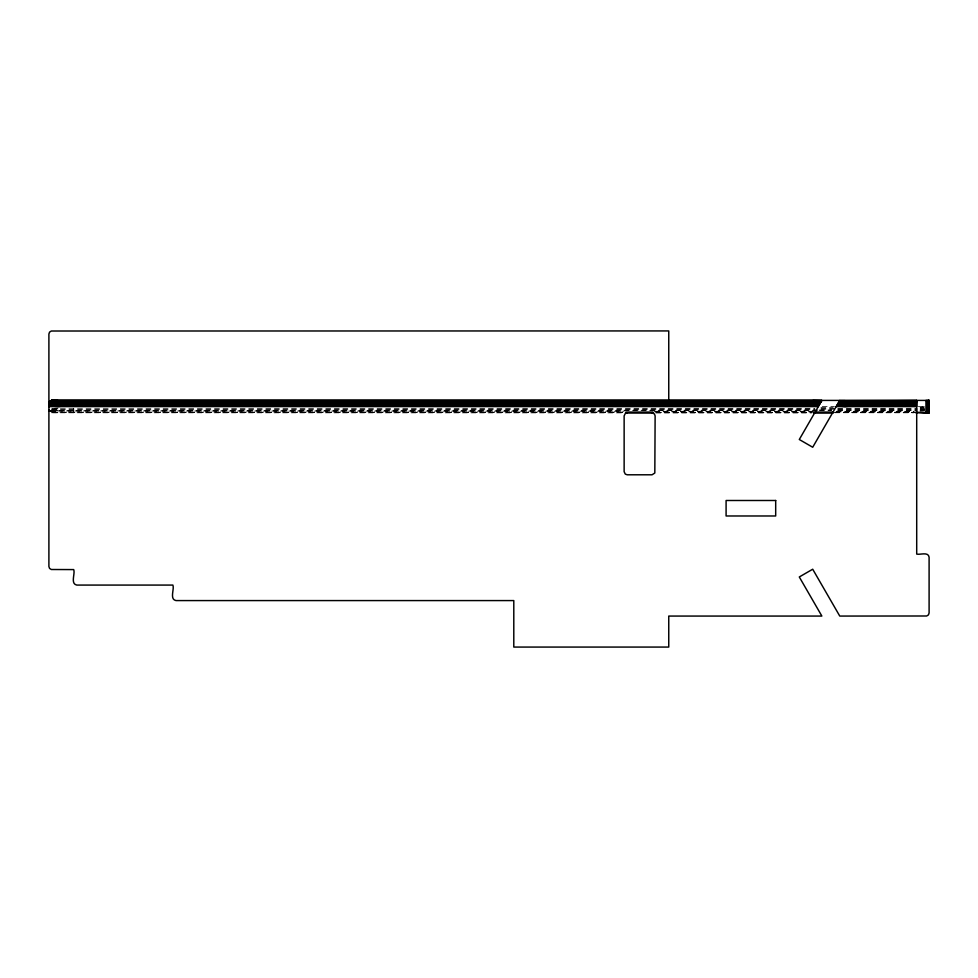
<?xml version="1.0" encoding="UTF-8"?>
<svg xmlns="http://www.w3.org/2000/svg" width="978" height="978" viewBox="0 0 978 978"><rect width="100%" height="100%" fill="white"/><g stroke="black" fill="none" stroke-linecap="round" stroke-linejoin="round"><path stroke-width="0.73" stroke-dasharray="4.89 3.67" d="M924.552 406.824L920.212 407.484L920.212 409.183L924.198 409.513M924.503 408.816L920.212 409.183L924.76 409.195M51.858 408.767L814.882 408.352M924.247 408.095L920.212 408.352L924.503 408.486M51.858 409.525L814.882 409.183M817.938 409.953L48.973 410.369L817.938 410.662M57.788 410.662L49.169 410.968L624.086 411.286M923.965 407.349L920.212 407.484L924.247 407.753M924.198 409.892L920.212 409.953L920.212 410.662L924.381 410.552M50.844 411.445L57.788 411.286M622.741 412.557L51.076 412.655L57.788 412.74L57.788 408.352L54.829 408.303M51.137 411.885L624.086 411.824M51.528 412.765L625.015 412.875M822.241 406.603L834.442 406.603M918.366 406.603L924.479 406.603M820.958 407.484L833.183 407.484M820.994 408.352L836.251 408.352M837.779 408.352L917.156 408.352M820.994 409.183L836.251 409.183M837.779 409.183L917.156 409.183M819.466 409.953L831.679 409.953M837.779 409.953L917.156 409.953M819.466 410.662L831.679 410.662M837.779 410.662L917.156 410.662M654.612 411.286L813.366 411.286M836.251 411.286L914.1 411.286M654.612 411.824L813.366 411.824M836.251 411.824L914.1 411.824M622.558 412.239L50.196 412.227M656.14 412.239L811.838 412.239M834.735 412.239L914.1 412.239M656.324 412.557L812.07 412.557M834.98 412.557L914.283 412.557L911.313 412.557M656.14 412.74L811.899 412.802M834.735 412.74L914.137 412.802M655.737 412.875L811.679 412.802M57.788 412.557L49.805 411.897M51.858 409.048L57.788 409.183M51.858 409.782L57.788 409.953M920.212 410.662L923.085 410.772M49.45 411.469L57.788 411.824M920.212 409.953L924.381 410.198M73.692 408.67L73.692 412.802"/><path stroke-width="1.47" d="M818.72 405.846L57.788 405.723L48.9 405.002L819.576 404.366L48.9 403.511L49.805 401.322L52.005 400.405L929.1 400.405L929.1 411.97M929.027 400.405L929.027 412.802M928.611 407.569L928.794 400.405L928.831 411.004L928.55 410.442M48.973 402.814L51.528 400.442L821.826 400.467M627.228 412.802L625.297 413.474L624.135 415.907L624.135 471.689L625.297 474.11L627.228 474.795L652.02 474.795L654.82 473.034L655.126 415.907L654.441 413.975L652.02 412.802M821.862 400.405L799.295 439.501L812.706 447.252L839.723 400.467M804.099 401.396L821.324 401.335L812.987 401.396L812.987 405.723L819.161 405.1L812.987 404.855M66.675 405.723L57.739 406.603L48.9 405.797L57.788 405.723M854.075 405.723L845.126 406.603L836.618 405.846L916.704 405.723M916.704 401.396L838.941 401.824L916.704 401.921M845.126 401.921L838.623 402.386L916.704 402.545M845.126 402.545L838.268 402.997L916.704 403.254M845.126 403.254L837.877 403.669L916.704 404.024M812.987 404.024L819.98 403.669L48.9 403.511C49.12 399.183 55.074 400.369 57.788 400.467L49.805 401.322L821.043 401.824L49.45 401.738L57.788 401.396L57.788 404.855L48.9 404.232L57.788 404.024M916.704 400.662L839.454 400.943L916.704 400.968M845.126 404.024L837.474 404.366L916.704 404.855M57.788 401.921L49.169 402.239L820.725 402.386L812.987 401.921M804.099 400.968L821.557 400.943L812.987 400.968M812.987 403.254L820.371 402.997L812.987 402.545M57.788 402.545L48.973 402.838L57.788 403.254M845.126 404.855L837.046 405.1L845.126 405.723L845.126 400.968L839.222 401.335L845.126 401.396M57.788 400.467L51.076 400.552L812.987 400.662M57.788 400.662L50.624 400.723L821.728 400.65L812.987 400.467M50.196 400.98L57.788 400.968M916.704 400.467L839.613 400.65L845.126 400.662M48.9 406.603L818.293 406.603L812.987 405.723M836.178 406.603L916.704 406.603M625.614 412.239L653.084 412.239M814.882 412.239L833.207 412.239M915.628 412.239L929.1 412.753L929.1 400.405M625.786 412.557L653.28 412.557M813.598 412.557L833.452 412.557M625.614 412.74L653.463 412.802M813.427 412.802L833.268 412.802M915.628 412.74L929.1 412.802L920.212 412.239M49.206 411.053L48.9 409.709L49.206 411.053L48.973 410.393M928.794 400.405L928.794 412.802M928.428 400.405L928.428 412.802M927.939 400.405L927.939 412.802M927.34 400.405L927.34 412.802M926.692 400.405L926.692 412.802M925.995 400.405L925.995 412.802M916.704 400.405L916.704 554.086C920.139 555.027 928.305 551.506 929.1 557.179L929.1 612.974L928.428 614.905L926.692 615.993L839.76 616.067L812.706 569.22L799.295 576.971L821.862 616.067L668.756 616.067L668.756 647.069L513.792 647.069L513.792 600.578L175.967 600.578C169.316 599.257 174.573 589.184 172.874 585.076L76.797 585.076C70.147 583.756 75.392 573.683 73.692 569.587L51.308 569.502L49.572 568.414L48.9 566.482L48.9 334.036L49.572 332.104L51.308 331.016L668.756 330.931L668.756 400.405M775.688 500.491L726.092 500.491L726.092 515.981L775.688 515.981L775.688 500.491"/></g></svg>
